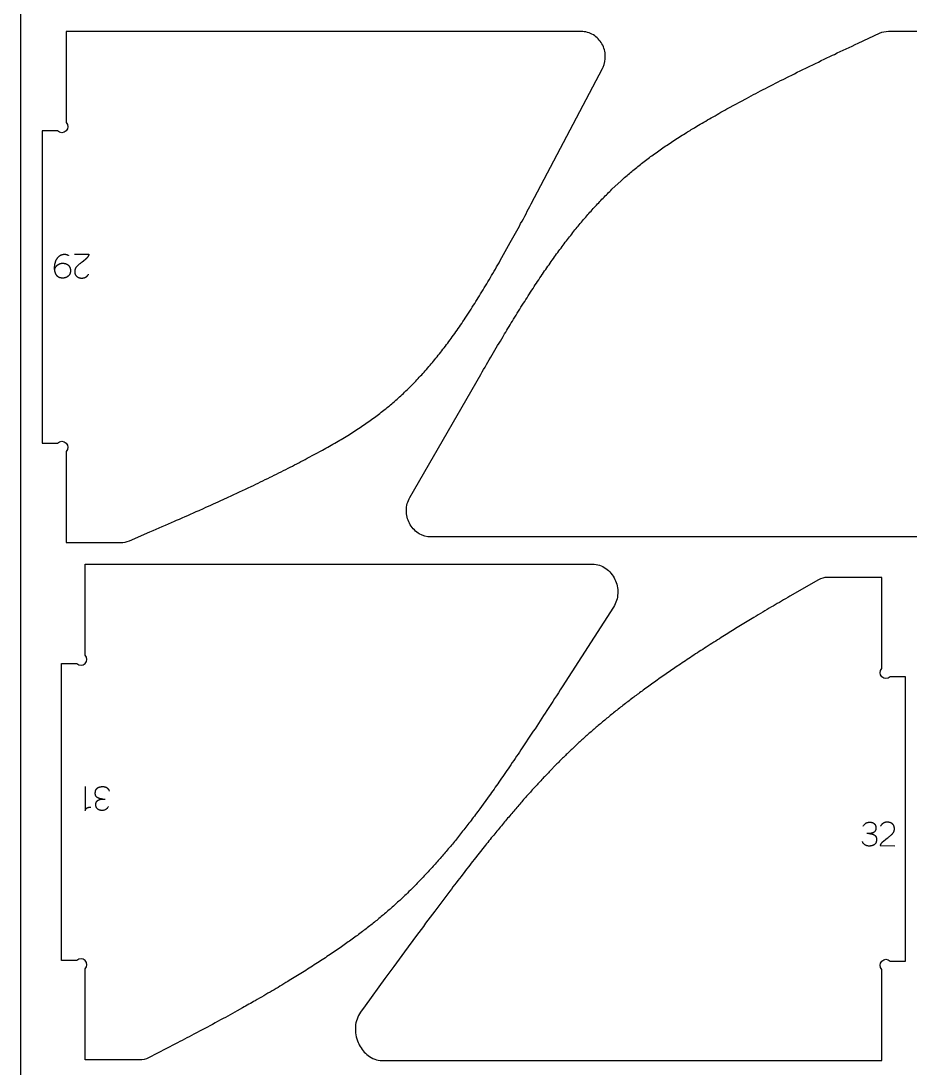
# Model space of a CAD drawing. Header units: millimetres. Extents: x 129 to 4060, y -1224 to 1216.
# Drawn here: x 129 to 576, y -573 to -46 of the extents above; entities that cross this region are included whole.
import ezdxf

# ---------------------------------------------------------------- set-up
doc = ezdxf.new("R2010")
doc.units = ezdxf.units.MM
for name, color, linetype, true_color in [('cnc kesim', 7, 'Continuous', 0xff7300), ('Layer 01', 7, 'Continuous', 0x000000), ('çizim', 7, 'Continuous', 0x0500ff)]:
    doc.layers.add(name, color=color, linetype=linetype, true_color=true_color)

msp = doc.modelspace()

# ---------------------------------------------------------------- linework, layer by layer
at = {"layer": 'cnc kesim'}
for points in [[(178.86, -308.62, 0.101422), (183.33, -307.69), (193.67, -303.26, 0.001495), (206.1, -297.87), (207.04, -297.46, 0.002282), (218.41, -292.44), (220.55, -291.48, 0.00281), (230.55, -286.96), (233.06, -285.8, 0.003123), (244.5, -280.45, 0.003446), (254.07, -275.82), (254.88, -275.42, 0.003546), (264.26, -270.71, 0.005375), (272.75, -266.3), (280.43, -262.16, 0.005816), (287.45, -258.2, 0.007488), (293.95, -254.29, 0.008868), (300.05, -250.35, 0.009891), (305.82, -246.31, 0.01053), (311.33, -242.1, 0.010798), (315.76, -238.44), (316.61, -237.7, 0.010734), (321.71, -233.06, 0.010424), (326.67, -228.15, 0.009938), (331.52, -222.94, 0.00934), (336.29, -217.4, 0.008677), (341.01, -211.5, 0.007992), (345.7, -205.21, 0.007192), (350.41, -198.5, 0.006602), (352.84, -194.86), (355.15, -191.31, 0.005405), (359.95, -183.63, 0.004371), (364.83, -175.48, 0.004628), (369.8, -166.88), (374.87, -157.83, 0.002188), (380.07, -148.35, 0.002802), (385.41, -138.42), (421.16, -70.43, 0.018318), (421.55, -69.64, 0.11131), (422.64, -64.07, 0.12162), (420.94, -58.01, 0.126277), (416.62, -53.51, 0.139987), (410.46, -51.75), (151.49, -51.75), (151.49, -97.51, -1), (147.25, -101.75), (139.49, -101.75), (139.49, -258.62), (147.25, -258.62, -1), (151.49, -262.86), (151.49, -308.62)], [(416.21, -319.46, -0.152126), (422.82, -321.6, -0.129716), (427.44, -327.12, -0.117139), (428.91, -333.95), (428.9, -334.24, -0.132892), (426.78, -341.07), (400.97, -381.18, -0.001036), (393.3, -392.99, -0.002768), (386.42, -403.49), (380.17, -412.88, -0.002151), (374.44, -421.34, -0.002589), (369.15, -429.01, -0.004484), (364.2, -436), (359.56, -442.39, -0.003774), (355.14, -448.28, -0.003973), (350.88, -453.77, -0.004204), (346.73, -458.94, -0.00446), (342.67, -463.84, -0.004731), (338.64, -468.51, -0.005006), (334.63, -472.98, -0.005272), (330.61, -477.29, -0.007152), (326.55, -481.45), (325.4, -482.6, -0.004134), (322.42, -485.49, -0.005889), (318.21, -489.43, -0.005983), (313.88, -493.29, -0.00599), (309.41, -497.09, -0.005893), (304.76, -500.86, -0.00567), (299.89, -504.62, -0.005299), (294.75, -508.4, -0.00721), (289.29, -512.26), (283.45, -516.24, -0.003837), (277.14, -520.38, -0.003697), (270.34, -524.71, -0.003488), (263.7, -528.81), (263.01, -529.23, -0.003368), (255.1, -533.95, -0.003168), (246.6, -538.88, -0.002908), (240.19, -542.51), (237.47, -544.02, -0.002588), (228.05, -549.19), (227.71, -549.38, -0.002628), (217.35, -554.92), (215.73, -555.78, -0.002149), (206.45, -560.64), (192.96, -567.58, -0.120769), (188.5, -568.67), (161.13, -568.67), (161.13, -522.92, 1), (156.89, -518.67), (149.13, -518.67), (149.13, -369.46), (156.89, -369.46, 1), (161.13, -365.21), (161.13, -319.46)], [(565.86, -376.16, -1), (561.62, -371.92), (561.62, -326.16), (534.25, -326.16, 0.126351), (529.78, -327.38), (515.38, -335.64, 0.001897), (507.01, -340.53), (506.18, -341.02, 0.002831), (497.36, -346.28), (488.95, -351.39, 0.002524), (482.56, -355.34), (480.96, -356.35, 0.002666), (473.4, -361.15, 0.00282), (466.27, -365.79, 0.003242), (459.55, -370.27), (459.04, -370.61, 0.002846), (453.22, -374.6, 0.003192), (447.28, -378.78, 0.00329), (441.69, -382.82, 0.003416), (436.93, -386.36), (436.44, -386.73, 0.003621), (431.49, -390.52, 0.003892), (426.8, -394.22, 0.004072), (422.33, -397.87, 0.004169), (418.03, -401.49, 0.004198), (413.89, -405.11, 0.004167), (409.86, -408.75, 0.004087), (405.92, -412.42, 0.003969), (402.06, -416.14, 0.004671), (398.25, -419.93), (394.46, -423.81, 0.003466), (390.68, -427.8, 0.003274), (386.88, -431.91, 0.003083), (383.04, -436.18, 0.0029), (379.12, -440.64, 0.002731), (375.09, -445.33, 0.002583), (370.91, -450.31, 0.002467), (366.5, -455.66, 0.003094), (361.79, -461.5), (356.65, -468, 0.002037), (350.92, -475.37, 0.002502), (344.41, -483.87), (336.84, -493.9, 0.001547), (327.75, -506.11), (321.72, -514.29), (316.35, -521.63), (311.84, -527.79), (301.91, -541.47), (299.55, -544.71, 0.137757), (297.01, -551.89, 0.119789), (298.38, -559.96, 0.015742), (298.94, -561.14, 0.109931), (303.36, -566.44, 0.165624), (310.39, -568.96), (561.62, -568.96), (561.62, -523.2, -1), (565.86, -518.96), (573.62, -518.96), (573.62, -376.16)]]:
    msp.add_lwpolyline(points, format="xyb", close=True, dxfattribs=at)
msp.add_lwpolyline([(592.39, -305.78), (334.95, -305.78, -0.132575), (329.12, -304.18), (328.61, -303.87, -0.126787), (324.18, -298.97, -0.121052), (322.6, -292.48, -0.132904), (324.36, -285.92), (359.98, -224.13, -0.001416), (365.77, -214.26, -0.002274), (371.26, -205.04), (372.01, -203.81, -0.002085), (376.49, -196.43, -0.002966), (381.49, -188.39, -0.003642), (386.3, -180.89, -0.004752), (390.93, -173.9), (391.04, -173.73, -0.004963), (395.43, -167.39, -0.005465), (399.82, -161.31, -0.005881), (404.16, -155.59, -0.006316), (408.47, -150.19, -0.006758), (412.77, -145.06, -0.007189), (417.11, -140.19, -0.007588), (421.51, -135.53, -0.007928), (425.99, -131.07), (430.59, -126.78, -0.008307), (435.33, -122.63, -0.008272), (440.26, -118.61, -0.008036), (445.42, -114.68, -0.007565), (450.85, -110.79, -0.006837), (456.61, -106.92, -0.005742), (462.79, -102.99, -0.004437), (467.71, -99.99), (469.49, -98.93, -0.004064), (476.8, -94.66, -0.00597), (484.8, -90.16), (493.56, -85.4, -0.003394), (503.12, -80.38, -0.003045), (513.34, -75.18), (513.54, -75.08, -0.002752), (524.81, -69.51), (525.47, -69.19, -0.002194), (536.9, -63.69), (537.79, -63.27, -0.001696), (549.69, -57.67), (560.56, -52.62, -0.109682), (565.02, -51.63), (592.39, -51.63)], format="xyb", dxfattribs=at)
at = {"layer": 'Layer 01'}
msp.add_lwpolyline([(128.81, 1215.6), (1348.81, 1215.6), (1348.81, -1224.4), (128.81, -1224.4)], close=True, dxfattribs=at)
at = {"layer": 'çizim'}
for points in [[(153.71, -171.96), (153.71, -172.06), (153.7, -172.17), (153.7, -172.28), (153.69, -172.38), (153.68, -172.48), (153.67, -172.58), (153.66, -172.68), (153.64, -172.78), (153.62, -172.87), (153.6, -172.97), (153.58, -173.06), (153.55, -173.15), (153.53, -173.25), (153.5, -173.33), (153.47, -173.42), (153.43, -173.51), (153.4, -173.59), (153.36, -173.68), (153.32, -173.76), (153.28, -173.84), (153.23, -173.92), (153.19, -174), (153.14, -174.07), (153.09, -174.15), (153.03, -174.22), (152.98, -174.3), (152.92, -174.37), (152.86, -174.44), (152.8, -174.5), (152.74, -174.57), (152.67, -174.64), (152.6, -174.7), (152.53, -174.76), (152.46, -174.82), (152.39, -174.88), (152.32, -174.94), (152.24, -174.99), (152.17, -175.04), (152.09, -175.09), (152.01, -175.14), (151.93, -175.19), (151.85, -175.23), (151.77, -175.28), (151.69, -175.32), (151.61, -175.36), (151.52, -175.39), (151.44, -175.43), (151.35, -175.46), (151.26, -175.49), (151.17, -175.52), (151.08, -175.54), (150.99, -175.57), (150.9, -175.59), (150.8, -175.61), (150.71, -175.63), (150.61, -175.65), (150.51, -175.66), (150.42, -175.68), (150.32, -175.69), (150.22, -175.7), (150.11, -175.7), (150.01, -175.71), (149.91, -175.71), (149.8, -175.71), (149.66, -175.71), (149.53, -175.71), (149.4, -175.7), (149.27, -175.69), (149.15, -175.67), (149.02, -175.66), (148.9, -175.64), (148.78, -175.62), (148.67, -175.59), (148.55, -175.56), (148.44, -175.53), (148.33, -175.5), (148.23, -175.46), (148.12, -175.42), (148.02, -175.37), (147.92, -175.33), (147.87, -175.3), (147.82, -175.28), (147.78, -175.25), (147.73, -175.23), (147.68, -175.2), (147.64, -175.17), (147.59, -175.14), (147.55, -175.11), (147.51, -175.08), (147.46, -175.05), (147.42, -175.02), (147.38, -174.99), (147.34, -174.95), (147.3, -174.92), (147.26, -174.88), (147.22, -174.85), (147.18, -174.81), (147.14, -174.78), (147.1, -174.74), (147.07, -174.7), (147.03, -174.66), (146.99, -174.62), (146.96, -174.58), (146.93, -174.54), (146.86, -174.45), (146.79, -174.36), (146.73, -174.27), (146.67, -174.18), (146.61, -174.08), (146.56, -173.98), (146.51, -173.89), (146.45, -173.79), (146.4, -173.69), (146.35, -173.59), (146.31, -173.49), (146.26, -173.38), (146.22, -173.28), (146.18, -173.18), (146.14, -173.07), (146.1, -172.97), (146.07, -172.86), (146.03, -172.75), (146, -172.65), (145.97, -172.54), (145.92, -172.32), (145.87, -172.1), (145.83, -171.87), (145.8, -171.64), (145.77, -171.41), (145.75, -171.17), (145.74, -170.93), (145.74, -170.69), (145.74, -170.43), (145.75, -170.17), (145.77, -169.89), (145.8, -169.6), (145.83, -169.31), (145.86, -169.05), (145.9, -168.8), (145.94, -168.58), (145.99, -168.33), (146.04, -168.08), (146.11, -167.84), (146.17, -167.61), (146.25, -167.37), (146.29, -167.26), (146.33, -167.15), (146.38, -167.04), (146.42, -166.93), (146.47, -166.82), (146.52, -166.71), (146.57, -166.6), (146.63, -166.49), (146.68, -166.39), (146.74, -166.29), (146.8, -166.18), (146.86, -166.08), (146.92, -165.98), (146.99, -165.88), (147.05, -165.79), (147.12, -165.69), (147.19, -165.59), (147.27, -165.5), (147.34, -165.41), (147.41, -165.31), (147.49, -165.22), (147.57, -165.13), (147.65, -165.05), (147.74, -164.96), (147.82, -164.88), (147.9, -164.8), (147.99, -164.72), (148.08, -164.65), (148.16, -164.58), (148.25, -164.51), (148.35, -164.45), (148.44, -164.38), (148.53, -164.32), (148.63, -164.27), (148.72, -164.21), (148.82, -164.16), (148.92, -164.11), (149.02, -164.07), (149.12, -164.02), (149.22, -163.98), (149.32, -163.95), (149.43, -163.91), (149.53, -163.88), (149.64, -163.85), (149.75, -163.82), (149.86, -163.8), (149.97, -163.78), (150.08, -163.76), (150.19, -163.75), (150.31, -163.73), (150.42, -163.72), (150.54, -163.72), (150.66, -163.71), (150.78, -163.71), (150.92, -163.71), (151.06, -163.72), (151.12, -163.73), (151.19, -163.73), (151.26, -163.74), (151.33, -163.75), (151.39, -163.76), (151.46, -163.77), (151.52, -163.78), (151.59, -163.8), (151.65, -163.81), (151.72, -163.83), (151.78, -163.84), (151.84, -163.86), (151.9, -163.88), (151.96, -163.9), (152.02, -163.92), (152.08, -163.95), (152.14, -163.97), (152.2, -164), (152.26, -164.02), (152.32, -164.05), (152.38, -164.08), (152.44, -164.11), (152.49, -164.14), (152.55, -164.17), (152.6, -164.2), (152.66, -164.24), (152.71, -164.27), (152.77, -164.31)], [(155.68, -163.73), (163, -163.75), (162.94, -163.93), (162.91, -164.02), (162.88, -164.11), (162.84, -164.19), (162.81, -164.28), (162.77, -164.37), (162.73, -164.45), (162.69, -164.54), (162.65, -164.62), (162.61, -164.7), (162.56, -164.78), (162.52, -164.86), (162.47, -164.94), (162.42, -165.02), (162.37, -165.1), (162.32, -165.17), (162.27, -165.25), (162.21, -165.32), (162.16, -165.4), (162.1, -165.47), (162.04, -165.54), (161.98, -165.61), (161.92, -165.68), (161.86, -165.75), (161.8, -165.82), (161.73, -165.89), (161.66, -165.95), (161.59, -166.02), (161.52, -166.08), (161.38, -166.21), (160.19, -167.17), (159.59, -167.63), (158.98, -168.08), (158.68, -168.31), (158.39, -168.54), (158.1, -168.77), (157.83, -169), (157.56, -169.24), (157.3, -169.48), (157.05, -169.72), (156.81, -169.97), (156.75, -170.03), (156.7, -170.09), (156.64, -170.16), (156.59, -170.22), (156.54, -170.29), (156.49, -170.36), (156.44, -170.43), (156.4, -170.49), (156.36, -170.56), (156.31, -170.64), (156.28, -170.71), (156.24, -170.78), (156.2, -170.85), (156.17, -170.93), (156.14, -171), (156.1, -171.08), (156.08, -171.16), (156.05, -171.23), (156.02, -171.31), (156, -171.39), (155.98, -171.47), (155.96, -171.55), (155.94, -171.64), (155.93, -171.72), (155.91, -171.8), (155.9, -171.89), (155.89, -171.98), (155.88, -172.06), (155.88, -172.15), (155.87, -172.24), (155.87, -172.33), (155.87, -172.42), (155.87, -172.52), (155.87, -172.62), (155.88, -172.72), (155.88, -172.81), (155.89, -172.91), (155.9, -173), (155.92, -173.09), (155.93, -173.18), (155.95, -173.27), (155.97, -173.35), (155.99, -173.44), (156.01, -173.52), (156.04, -173.6), (156.06, -173.68), (156.09, -173.76), (156.12, -173.84), (156.15, -173.91), (156.19, -173.99), (156.23, -174.06), (156.26, -174.13), (156.3, -174.2), (156.35, -174.27), (156.39, -174.34), (156.44, -174.4), (156.49, -174.47), (156.54, -174.53), (156.59, -174.59), (156.64, -174.65), (156.7, -174.71), (156.76, -174.76), (156.82, -174.82), (156.88, -174.87), (156.94, -174.92), (157.01, -174.97), (157.07, -175.02), (157.14, -175.07), (157.21, -175.11), (157.28, -175.16), (157.35, -175.2), (157.42, -175.24), (157.49, -175.28), (157.56, -175.31), (157.64, -175.35), (157.71, -175.38), (157.79, -175.42), (157.87, -175.45), (157.95, -175.47), (158.02, -175.5), (158.11, -175.53), (158.19, -175.55), (158.27, -175.57), (158.35, -175.59), (158.44, -175.61), (158.52, -175.63), (158.61, -175.65), (158.7, -175.66), (158.79, -175.67), (158.87, -175.68), (158.97, -175.69), (159.06, -175.7), (159.15, -175.7), (159.24, -175.71), (159.43, -175.71), (159.58, -175.71), (159.73, -175.7), (159.87, -175.69), (160.01, -175.68), (160.14, -175.66), (160.28, -175.64), (160.41, -175.61), (160.53, -175.58), (160.66, -175.55), (160.72, -175.53), (160.78, -175.51), (160.84, -175.49), (160.9, -175.47), (160.96, -175.45), (161.02, -175.42), (161.08, -175.4), (161.14, -175.38), (161.19, -175.35), (161.25, -175.32), (161.3, -175.29), (161.36, -175.26), (161.41, -175.23), (161.47, -175.2), (161.52, -175.17), (161.57, -175.14), (161.62, -175.1), (161.67, -175.07), (161.72, -175.03), (161.77, -174.99), (161.82, -174.95), (161.87, -174.91), (161.92, -174.87), (161.96, -174.83), (162.01, -174.79), (162.06, -174.75), (162.1, -174.7), (162.14, -174.66), (162.19, -174.61), (162.23, -174.56), (162.27, -174.52), (162.32, -174.47), (162.4, -174.37), (162.48, -174.26), (162.55, -174.15), (162.62, -174.04), (162.7, -173.92), (162.76, -173.8), (162.83, -173.67)], [(161.17, -431.28), (161.17, -443.29), (161.18, -443.23), (161.19, -443.17), (161.2, -443.12), (161.21, -443.06), (161.23, -443), (161.25, -442.95), (161.26, -442.89), (161.28, -442.84), (161.3, -442.79), (161.33, -442.74), (161.34, -442.72), (161.35, -442.69), (161.36, -442.67), (161.38, -442.64), (161.39, -442.62), (161.4, -442.6), (161.42, -442.57), (161.43, -442.55), (161.45, -442.53), (161.46, -442.51), (161.48, -442.49), (161.49, -442.46), (161.51, -442.44), (161.53, -442.42), (161.54, -442.4), (161.56, -442.38), (161.58, -442.36), (161.6, -442.34), (161.62, -442.32), (161.64, -442.3), (161.66, -442.28), (161.68, -442.27), (161.72, -442.23), (161.76, -442.19), (161.81, -442.16), (161.85, -442.13), (161.9, -442.1), (161.95, -442.07), (162, -442.04), (162.05, -442.01), (162.11, -441.98), (162.16, -441.96), (162.22, -441.93), (162.33, -441.88), (162.45, -441.84), (162.56, -441.8), (162.67, -441.76), (162.79, -441.73), (162.9, -441.7), (163.01, -441.67), (163.12, -441.64), (163.23, -441.62), (163.33, -441.6), (163.44, -441.58), (163.55, -441.57), (163.65, -441.56), (163.76, -441.55), (163.86, -441.55), (163.97, -441.55)], [(568.18, -461.16), (560.86, -461.14), (560.92, -460.96), (560.95, -460.87), (560.98, -460.78), (561.02, -460.69), (561.05, -460.6), (561.09, -460.52), (561.13, -460.43), (561.17, -460.35), (561.21, -460.27), (561.25, -460.18), (561.3, -460.1), (561.34, -460.02), (561.39, -459.94), (561.44, -459.86), (561.49, -459.79), (561.54, -459.71), (561.59, -459.63), (561.65, -459.56), (561.7, -459.49), (561.76, -459.41), (561.82, -459.34), (561.88, -459.27), (561.94, -459.2), (562, -459.13), (562.07, -459.07), (562.13, -459), (562.2, -458.93), (562.27, -458.87), (562.34, -458.8), (562.48, -458.68), (563.67, -457.72), (564.27, -457.25), (564.88, -456.8), (565.18, -456.58), (565.48, -456.35), (565.76, -456.12), (566.04, -455.88), (566.3, -455.65), (566.56, -455.41), (566.81, -455.16), (567.05, -454.92), (567.11, -454.85), (567.16, -454.79), (567.22, -454.73), (567.27, -454.66), (567.32, -454.59), (567.37, -454.53), (567.42, -454.46), (567.46, -454.39), (567.51, -454.32), (567.55, -454.25), (567.59, -454.18), (567.62, -454.11), (567.66, -454.03), (567.69, -453.96), (567.73, -453.88), (567.76, -453.81), (567.79, -453.73), (567.81, -453.65), (567.84, -453.57), (567.86, -453.49), (567.88, -453.41), (567.9, -453.33), (567.92, -453.25), (567.93, -453.16), (567.95, -453.08), (567.96, -452.99), (567.97, -452.91), (567.98, -452.82), (567.98, -452.73), (567.99, -452.65), (567.99, -452.56), (567.99, -452.46), (567.99, -452.36), (567.99, -452.27), (567.98, -452.17), (567.98, -452.07), (567.97, -451.98), (567.96, -451.89), (567.94, -451.8), (567.93, -451.71), (567.91, -451.62), (567.89, -451.53), (567.87, -451.45), (567.85, -451.36), (567.83, -451.28), (567.8, -451.2), (567.77, -451.12), (567.74, -451.05), (567.71, -450.97), (567.67, -450.9), (567.64, -450.82), (567.6, -450.75), (567.56, -450.68), (567.51, -450.61), (567.47, -450.55), (567.42, -450.48), (567.38, -450.42), (567.32, -450.36), (567.27, -450.29), (567.22, -450.24), (567.16, -450.18), (567.1, -450.12), (567.04, -450.07), (566.98, -450.01), (566.92, -449.96), (566.85, -449.91), (566.79, -449.86), (566.72, -449.82), (566.65, -449.77), (566.58, -449.73), (566.51, -449.69), (566.44, -449.65), (566.37, -449.61), (566.3, -449.57), (566.22, -449.54), (566.15, -449.5), (566.07, -449.47), (565.99, -449.44), (565.92, -449.41), (565.84, -449.38), (565.76, -449.36), (565.68, -449.33), (565.59, -449.31), (565.51, -449.29), (565.42, -449.27), (565.34, -449.26), (565.25, -449.24), (565.17, -449.23), (565.08, -449.21), (564.99, -449.2), (564.9, -449.19), (564.8, -449.19), (564.71, -449.18), (564.62, -449.18), (564.43, -449.17), (564.28, -449.18), (564.14, -449.18), (564, -449.19), (563.86, -449.21), (563.72, -449.22), (563.59, -449.24), (563.46, -449.27), (563.33, -449.3), (563.2, -449.33), (563.14, -449.35), (563.08, -449.37), (563.02, -449.39), (562.96, -449.41), (562.9, -449.44), (562.84, -449.46), (562.78, -449.48), (562.73, -449.51), (562.67, -449.54), (562.61, -449.56), (562.56, -449.59), (562.5, -449.62), (562.45, -449.65), (562.4, -449.68), (562.34, -449.72), (562.29, -449.75), (562.24, -449.78), (562.19, -449.82), (562.14, -449.86), (562.09, -449.89), (562.04, -449.93), (561.99, -449.97), (561.94, -450.01), (561.9, -450.05), (561.85, -450.09), (561.81, -450.14), (561.76, -450.18), (561.72, -450.23), (561.67, -450.27), (561.63, -450.32), (561.59, -450.37), (561.55, -450.42), (561.47, -450.52), (561.39, -450.63), (561.31, -450.74), (561.24, -450.85), (561.17, -450.97), (561.1, -451.09), (561.03, -451.21)]]:
    msp.add_lwpolyline(points, dxfattribs=at)
for points, knots in [([(145.75, -171.25), (146.18, -170.12), (147.19, -169.19), (148.21, -168.25), (149.8, -168.25), (151.51, -168.25), (152.61, -169.22), (153.71, -170.19), (153.71, -171.96)], [0, 0, 0, 1, 1, 2, 2, 3, 3, 4, 4, 4]), ([(169.97, -437.59), (168.56, -437.52), (167.38, -436.89), (166.2, -436.27), (166.2, -434.65), (166.2, -432.85), (167.19, -432.07), (168.18, -431.28), (169.9, -431.28), (172.37, -431.28), (173.26, -433.56)], [0, 0, 0, 1, 1, 2, 2, 3, 3, 4, 4, 5, 5, 5]), ([(172.81, -441.31), (171.82, -443.28), (169.54, -443.28), (168.18, -443.28), (167.34, -442.52), (166.49, -441.77), (166.5, -440.38), (166.5, -439.27), (166.97, -438.68), (167.43, -438.1), (168.12, -437.86), (168.8, -437.62), (169.6, -437.6), (170.4, -437.59), (171.08, -437.59)], [0, 0, 0, 1, 1, 2, 2, 3, 3, 4, 4, 5, 5, 6, 6, 7, 7, 7]), ([(552.36, -451.14), (553.35, -449.17), (555.63, -449.17), (556.99, -449.17), (557.84, -449.93), (558.68, -450.68), (558.67, -452.07), (558.67, -453.18), (558.2, -453.77), (557.74, -454.35), (557.06, -454.59), (556.37, -454.83), (555.57, -454.85), (554.78, -454.86), (554.09, -454.86)], [0, 0, 0, 1, 1, 2, 2, 3, 3, 4, 4, 5, 5, 6, 6, 7, 7, 7]), ([(555.2, -454.86), (556.61, -454.93), (557.79, -455.56), (558.98, -456.18), (558.98, -457.8), (558.98, -459.6), (557.98, -460.38), (556.99, -461.17), (555.27, -461.17), (552.8, -461.17), (551.91, -458.89)], [0, 0, 0, 1, 1, 2, 2, 3, 3, 4, 4, 5, 5, 5])]:
    msp.add_open_spline(points, degree=2, knots=knots, dxfattribs=at)

doc.saveas('drawing.dxf')
